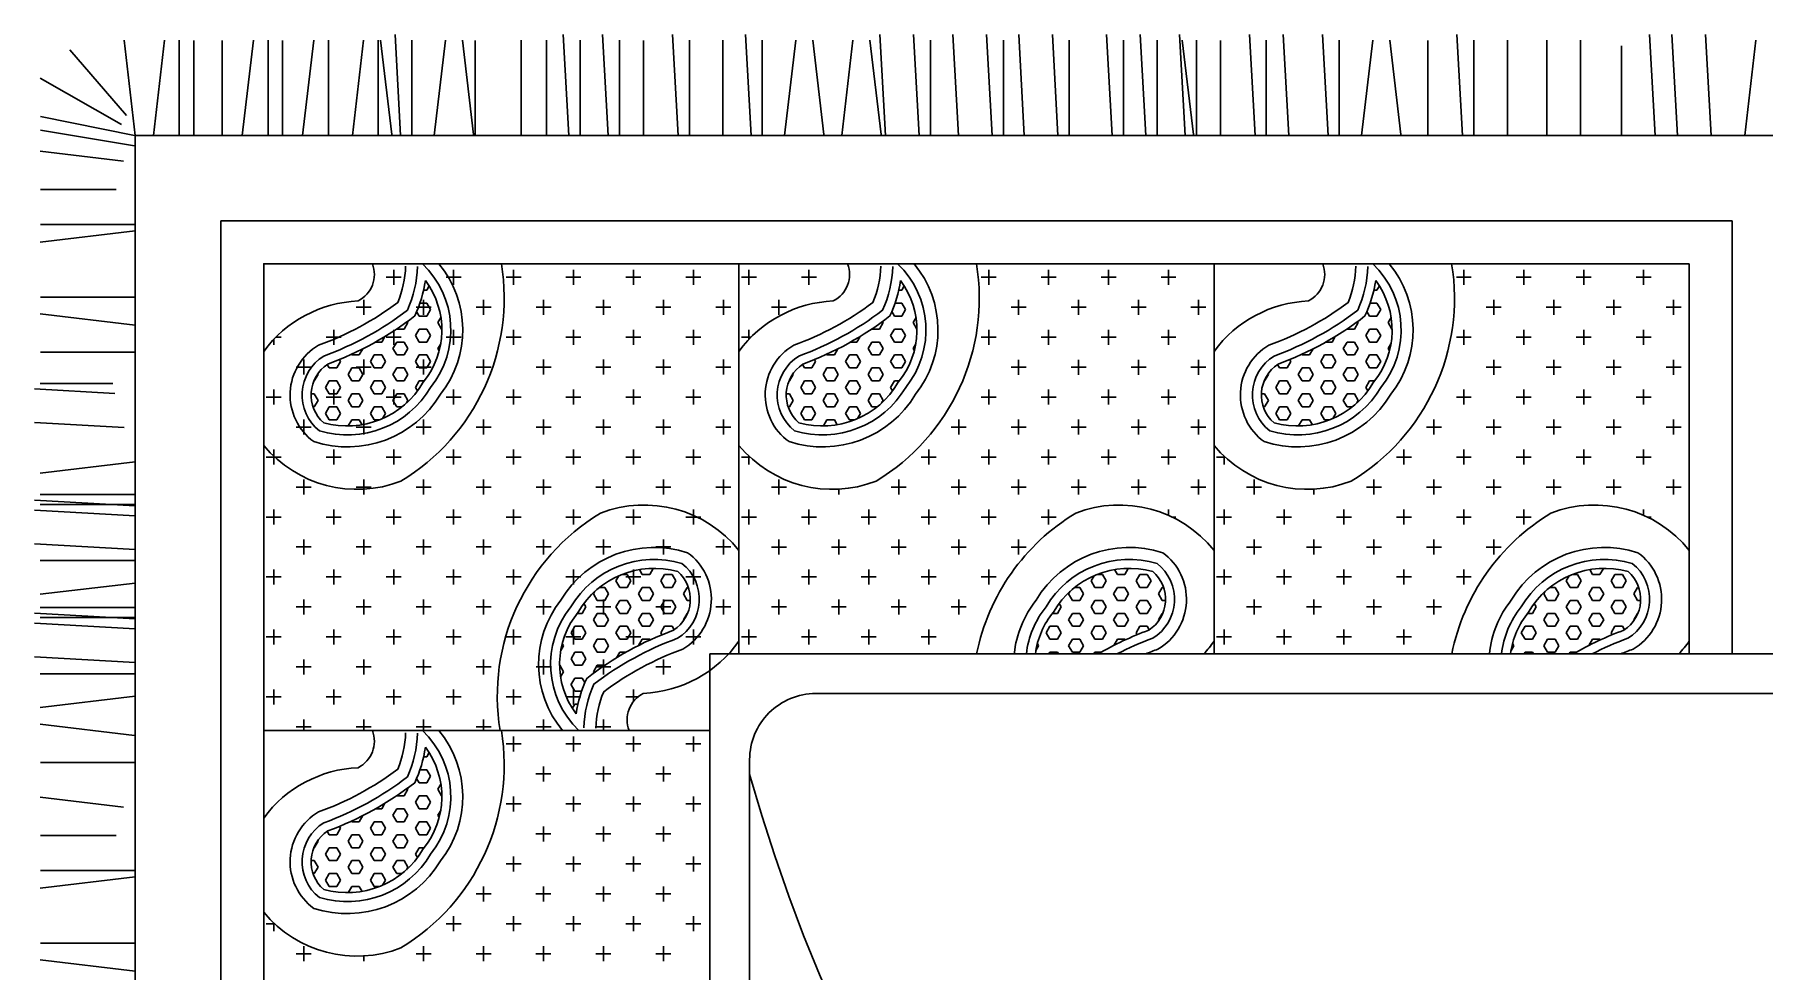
# Model space of a CAD drawing. Header units: millimetres. Extents: x -20622 to 21990, y -10877 to 8500.
# Drawn here: x -20294 to -18985, y 6710 to 7419 of the extents above; entities that cross this region are included whole.
import ezdxf

# ---------------------------------------------------------------- set-up
doc = ezdxf.new("R2010")
doc.units = ezdxf.units.MM
doc.layers.add('FURNITURE', color=80, linetype='Continuous', lineweight=30)
pattern_1 = [(179.999999927751, (34415.67874541149, -2063.678360298571), (-22.68000002859908, -22.67999997140093), [11.34, -34.02]), (269.999999927751, (34410.00874543454, -2058.008360292428), (22.67999997140092, -22.68000002859908), [11.34, -34.02])]

msp = doc.modelspace()

# ---------------------------------------------------------------- hatches: boundary and pattern name
at = {"layer": 'FURNITURE'}
h = msp.add_hatch(dxfattribs=at)
h.set_pattern_fill('CROSS', color=256, scale=90.72000000000001, angle=179.999999927751, style=0)
h.set_pattern_definition(pattern_1)
h.paths.add_polyline_path([(-19865.42357886696, 7056.628081068047, -0.3271189914956976), (-19760.69426759463, 7028.429757389077), (-19760.69426732115, 7245.311299783015), (-19940.48487625527, 7245.311300009727, -0.3064658726302401), (-20016.52020059754, 7080.834394242806, -0.3224756214508783), (-20120.27548547917, 7107.837762984156), (-20120.27548575115, 6892.151175527542), (-19941.45890320923, 6892.151175302058, -0.3064658726302392)])
h = msp.add_hatch(dxfattribs=at)
h.set_pattern_fill('CROSS', color=256, scale=90.72000000000001, angle=179.999999927751, style=0)
h.set_pattern_definition(pattern_1)
h.paths.add_polyline_path([(-20048.85017756635, 7217.200702179204, 0.3840246390260669), (-20038.07351852278, 7245.311300132785), (-20120.27548530581, 7245.311300236441), (-20120.27548538934, 7179.073667526885, -0.2274321363381987)])
h.paths.add_polyline_path([(-19833.09360189816, 6920.26177313165, 0.2321176850507516), (-19760.69426768125, 6959.740786776715), (-19760.69426732115, 7245.311299783015), (-20120.27548530581, 7245.311300236441), (-20120.27548575115, 6892.151175527542), (-19843.87026094172, 6892.151175179, -0.3840246390260164)])
h = msp.add_hatch(dxfattribs=at)
h.set_pattern_fill('HEX', color=256, scale=45.36000000000001, angle=179.999999927751, style=0)
h.set_pattern_definition([(179.999999927751, (-6354.980289295921, 4780.042319556605), (-1.238376239774047e-08, -9.820728081360002), [5.670000000000001, -11.34]), (299.999999927751, (-6354.980289295921, 4780.042319556605), (8.505000008308851, 4.910364029955345), [5.669999999999962, -11.33999999999992]), (239.999999927751, (-6360.650289280014, 4780.042319563756), (8.50499999592509, -4.910364051404654), [5.67, -11.34])])
edge = h.paths.add_edge_path()
edge.add_arc((-20091.51151556982, 7246.210009979562), 94.50566844134384, 334.70594955991453, 351.753495508739, ccw=False)
edge.add_arc((-20157.90661629348, 7402.016678758769), 248.0810699347601, 290.2997190456656, 307.7385221473893, ccw=False)
edge.add_arc((-20056.74116915121, 7146.049593817342), 27.75933668254035, 122.9498137854427, 229.0990008393237)
edge.add_arc((-20057.0532322976, 7188.934985735886), 66.3182161224362, 254.3738144479008, 329.9117372344887)
edge.add_arc((-20047.92578406334, 7195.248010725919), 62.39832556436289, 320.6541088638628, 396.8329981427409)
h = msp.add_hatch(dxfattribs=at)
h.set_pattern_fill('HEX', color=256, scale=45.36000000000001, angle=179.999999927751, style=0)
h.set_pattern_definition([(179.999999927751, (-5995.399071311253, 4780.04231910318), (-1.238376239774047e-08, -9.820728081360002), [5.670000000000001, -11.34]), (299.999999927751, (-5995.399071311253, 4780.04231910318), (8.505000008308851, 4.910364029955345), [5.669999999999962, -11.33999999999992]), (239.999999927751, (-6001.069071411761, 4780.042319110331), (8.50499999592509, -4.910364051404654), [5.67, -11.34])])
edge = h.paths.add_edge_path()
edge.add_arc((-19731.93029764336, 7246.21000991451), 94.5056685546576, 334.7059493319526, 351.7534952807771, ccw=False)
edge.add_arc((-19798.32539842523, 7402.016678305343), 248.0810699347601, 290.2997190456656, 307.7385221473893, ccw=False)
edge.add_arc((-19697.15995128296, 7146.049593363917), 27.75933668253909, 122.9498137854422, 229.0990008393252)
edge.add_arc((-19697.47201442935, 7188.934985282461), 66.31821612243644, 254.3738144479, 329.9117372344876)
edge.add_arc((-19688.34456613688, 7195.248010346757), 62.39832556643304, 320.654108777243, 396.8329980561208)
h = msp.add_hatch(dxfattribs=at)
h.set_pattern_fill('HEX', color=256, scale=45.36000000000001, angle=179.999999927751, style=0)
h.set_pattern_definition([(179.999999927751, (-5635.817853442999, 4780.042318649756), (-1.238376239774047e-08, -9.820728081360002), [5.670000000000001, -11.34]), (299.999999927751, (-5635.817853442999, 4780.042318649756), (8.505000008308851, 4.910364029955345), [5.669999999999962, -11.33999999999992]), (239.999999927751, (-5641.487853427092, 4780.042318656904), (8.50499999592509, -4.910364051404654), [5.67, -11.34])])
edge = h.paths.add_edge_path()
edge.add_arc((-19372.3490797169, 7246.210009072711), 94.50566844134384, 334.70594955991453, 351.753495508739, ccw=False)
edge.add_arc((-19438.74418049877, 7402.016678231447), 248.0810702705231, 290.299719002647, 307.73852210437076, ccw=False)
edge.add_arc((-19337.57873335649, 7146.049592954235), 27.75933667749211, 122.9498139353675, 229.0990009892485)
edge.add_arc((-19337.89079650288, 7188.934984753912), 66.31821603441063, 254.3738144788485, 329.9117372654349)
edge.add_arc((-19328.76334826863, 7195.248009893331), 62.39832556643176, 320.6541087772431, 396.8329980561213)
h = msp.add_hatch(dxfattribs=at)
h.set_pattern_fill('HEX', color=256, scale=45.36000000000001, angle=179.999999927751, style=0)
h.set_pattern_definition([(359.999999927751, (-33526.963490285, 9357.420155740278), (1.238376239774047e-08, 9.820728081360002), [5.670000000000001, -11.34]), (119.999999927751, (-33526.963490285, 9357.420155740278), (-8.505000008308851, -4.910364029955345), [5.670000000000002, -11.34]), (59.99999992775103, (-33521.29349018449, 9357.420155733129), (-8.50499999592509, 4.910364051404654), [5.670000000000001, -11.34])])
edge = h.paths.add_edge_path()
edge.add_arc((-19790.432263956, 6891.252464943386), 94.50566855164672, 154.7059493314041, 171.7534952802284, ccw=False)
edge.add_arc((-19724.03716316798, 6735.445796552548), 248.0810699362522, 110.2997190462855, 127.7385221480092, ccw=False)
edge.add_arc((-19825.20261031295, 6991.412881493978), 27.75933668195963, 302.9498137853606, 409.0990008392407)
edge.add_arc((-19824.89054716691, 6948.527489574967), 66.31821612243682, 74.37381444790176, 149.911737234488)
edge.add_arc((-19834.01799545997, 6942.214464511138), 62.39832556567654, 140.6541087772275, 216.8329980561065)
h = msp.add_hatch(dxfattribs=at)
h.set_pattern_fill('HEX', color=256, scale=45.36000000000001, angle=179.999999927751, style=0)
h.set_pattern_definition([(359.999999927751, (-33167.38227230033, 9357.420155286853), (1.238376239774047e-08, 9.820728081360002), [5.670000000000001, -11.34]), (119.999999927751, (-33167.38227230033, 9357.420155286853), (-8.505000008308851, -4.910364029955345), [5.670000000000002, -11.34]), (59.99999992775103, (-33161.71227231624, 9357.420155279702), (-8.50499999592509, 4.910364051404654), [5.670000000000001, -11.34])])
edge = h.paths.add_edge_path()
edge.add_arc((-19364.45594533004, 6735.445796019651), 248.0810700002739, 110.29971903335311, 120.08235245037119, ccw=False)
edge.add_arc((-19465.62139244469, 6991.412881040552), 27.75933668195838, 302.94981378536, 409.0990008392421)
edge.add_arc((-19465.30932929865, 6948.527489121542), 66.3182161224362, 74.3738144479008, 149.9117372344876)
edge.add_arc((-19474.43677758502, 6942.214464037993), 62.39832558335331, 140.65410876712, 172.7289613859724)
h = msp.add_hatch(dxfattribs=at)
h.set_pattern_fill('HEX', color=256, scale=45.36000000000001, angle=179.999999927751, style=0)
h.set_pattern_definition([(359.999999927751, (-32807.80105443208, 9357.420154833428), (1.238376239774047e-08, 9.820728081360002), [5.670000000000001, -11.34]), (119.999999927751, (-32807.80105443208, 9357.420154833428), (-8.505000008308851, -4.910364029955345), [5.670000000000002, -11.34]), (59.99999992775103, (-32802.13105444799, 9357.420154826277), (-8.50499999592509, 4.910364051404654), [5.670000000000001, -11.34])])
edge = h.paths.add_edge_path()
edge.add_arc((-19004.87472746179, 6735.445795566226), 248.0810700002711, 110.299719033352, 120.08235245037011, ccw=False)
edge.add_arc((-19106.04017457644, 6991.412880587127), 27.75933668195963, 302.9498137853606, 409.0990008392407)
edge.add_arc((-19105.7281114304, 6948.527488668117), 66.31821612243596, 74.37381444790155, 149.9117372344887)
edge.add_arc((-19114.85555965855, 6942.214463787058), 62.39832549999496, 140.6541089447988, 172.7289615636462)
h = msp.add_hatch(dxfattribs=at)
h.set_pattern_fill('HEX', color=256, scale=45.36000000000001, angle=179.999999927751, style=0)
h.set_pattern_definition([(179.999999927751, (-6354.98028974125, 4426.882194847707), (-1.238376239774047e-08, -9.820728081360002), [5.670000000000001, -11.34]), (299.999999927751, (-6354.98028974125, 4426.882194847707), (8.505000008308851, 4.910364029955345), [5.669999999999962, -11.33999999999992]), (239.999999927751, (-6360.650289725343, 4426.882194854858), (8.50499999592509, -4.910364051404654), [5.67, -11.34])])
edge = h.paths.add_edge_path()
edge.add_arc((-20091.51151601515, 6893.049885256693), 94.50566844134384, 334.70594955991453, 351.753495508739, ccw=False)
edge.add_arc((-20157.90661669327, 7048.856554042885), 248.0810699124084, 290.29971903635993, 307.7385221380837, ccw=False)
edge.add_arc((-20056.74116959129, 6792.889469101458), 27.75933669125651, 122.9498137866921, 229.099000840575)
edge.add_arc((-20057.05323275194, 6835.774861020002), 66.3182161267347, 254.3738144570269, 329.9117372436148)
edge.add_arc((-20047.92578449976, 6842.087886010036), 62.39832555304309, 320.654108863635, 396.8329981425127)

# ---------------------------------------------------------------- linework, layer by layer
for p, q in [((-20217.47548514339, 7342.511300362919), (-20225.96413862954, 7414.504437427769)), ((-20203.80676918956, 7342.511300345684), (-20195.31811540543, 7414.504437389125)), ((-20184.28690973031, 7342.511300321069), (-20184.28690963953, 7414.504437375214)), ((-20173.27249268289, 7343.100037909526), (-20173.272492593, 7414.380037913512)), ((-20151.76598224076, 7343.100037882406), (-20151.76598215088, 7414.380037886393)), ((-20136.58373858142, 7342.511300260916), (-20128.09508479729, 7414.504437304357)), ((-20117.06387912216, 7342.511300236302), (-20117.06387903138, 7414.504437290448)), ((-20106.04946207474, 7343.100037824759), (-20106.04946198485, 7414.380037828745)), ((-20090.86721841539, 7342.511300203269), (-20082.37856474768, 7414.50443724671)), ((-20071.34735895614, 7342.511300178654), (-20071.34735886536, 7414.504437232799)), ((-20053.17394222892, 7342.511300155738), (-20044.68528844479, 7414.504437199179)), ((-20033.65408265325, 7342.511300131124), (-20033.65408256247, 7414.504437185269)), ((-20023.46913804519, 7343.100037720626), (-20031.95230802118, 7414.504437183124)), ((-20016.68774263761, 7342.51130010973), (-20020.93206938816, 7418.738897133785)), ((-20008.19908906067, 7342.511300099026), (-20008.19908896989, 7414.504437153171)), ((-19991.2272653013, 7342.511300077625), (-19982.73861151716, 7414.504437121066)), ((-19961.52246123398, 7343.100037642513), (-19970.00563109356, 7414.50443710501)), ((-19960.23653805475, 7343.100037640891), (-19960.23653796486, 7414.380037644877)), ((-19925.52880253004, 7342.51129999478), (-19925.52880243926, 7414.504437048925)), ((-19906.34621246079, 7342.511299970591), (-19906.34621237001, 7414.504437024736)), ((-19889.37438870142, 7342.511299949189), (-19893.61871545197, 7418.738896973246)), ((-19880.88573512448, 7342.511299938486), (-19880.8857350337, 7414.504436992631)), ((-19859.66958463485, 7342.511299911733), (-19863.91391126899, 7418.738896935788)), ((-19851.1809309415, 7342.511299901029), (-19851.18093085072, 7414.504436955174)), ((-19832.92866774588, 7343.100037480358), (-19832.92866765599, 7414.380037484344)), ((-19806.70958591452, 7342.511299844951), (-19810.95391254866, 7418.738896869007)), ((-19798.22093222117, 7342.511299834247), (-19798.22093213039, 7414.504436888392)), ((-19772.76045488486, 7342.511299802141), (-19772.76045479408, 7414.504436856287)), ((-19751.54430439523, 7342.511299775389), (-19755.78863114578, 7418.738896799444)), ((-19743.05565070188, 7342.511299764685), (-19743.0556506111, 7414.50443681883)), ((-19726.08382705892, 7342.511299743283), (-19717.59517327479, 7414.504436786725)), ((-19696.37902287519, 7343.100037308172), (-19704.86219285118, 7414.504436770669)), ((-19682.87071221801, 7342.511299688792), (-19674.38205843388, 7414.504436732233)), ((-19653.16590803428, 7343.100037253681), (-19661.64907789386, 7414.504436716177)), ((-19649.69142779535, 7342.511299646953), (-19653.93575454591, 7418.73889667101)), ((-19624.23095045904, 7342.511299614848), (-19628.4752772096, 7418.738896638904)), ((-19615.74229676569, 7342.511299604144), (-19615.74229667491, 7414.50443665829)), ((-19594.52614627606, 7342.511299577392), (-19598.77047302661, 7418.738896601447)), ((-19569.06566893975, 7342.511299545286), (-19573.3099956903, 7418.738896569342)), ((-19560.5770152464, 7342.511299534583), (-19560.57701515562, 7414.504436588728)), ((-19544.70783061641, 7342.511299514571), (-19548.95215736696, 7418.738896538627)), ((-19519.2473532801, 7342.511299482466), (-19523.49167991424, 7418.738896506522)), ((-19510.75869958675, 7342.511299471762), (-19510.75869949597, 7414.504436525907)), ((-19478.19190609096, 7342.511299430696), (-19482.43623284152, 7418.738896454752)), ((-19469.70325251403, 7342.511299419992), (-19469.70325242325, 7414.504436474137)), ((-19452.73142875465, 7342.51129939859), (-19456.97575550521, 7418.738896422647)), ((-19444.2427750613, 7342.511299387887), (-19444.24277497052, 7414.504436442032)), ((-19423.02662468808, 7342.511299361134), (-19427.27095132222, 7418.738896385189)), ((-19416.7542210476, 7343.10003695557), (-19425.23739090717, 7414.504436418067)), ((-19414.53797099473, 7342.51129935043), (-19414.53797090395, 7414.504436404575)), ((-19396.28570779911, 7343.100036929759), (-19396.28570770923, 7414.380036933745)), ((-19370.06662596776, 7342.511299294352), (-19374.3109526019, 7418.738896318408)), ((-19361.57797227441, 7342.511299283648), (-19361.57797218363, 7414.504436337793)), ((-19344.60614863145, 7342.511299262247), (-19348.850475382, 7418.738896286302)), ((-19314.90134444846, 7342.51129922479), (-19319.14567119902, 7418.738896248846)), ((-19306.41269075511, 7342.511299214086), (-19306.41269066433, 7414.504436268231)), ((-19289.44086711215, 7342.511299192684), (-19280.95221332802, 7414.504436236126)), ((-19259.73606292843, 7343.100036757573), (-19268.21923290442, 7414.50443622007)), ((-19239.26754979635, 7343.100036731762), (-19239.26754970647, 7414.380036735748)), ((-19213.04846784858, 7342.511299096355), (-19217.29279459914, 7418.738896120411)), ((-19204.55981415524, 7342.511299085651), (-19204.55981406445, 7414.504436139796)), ((-19179.09933681893, 7342.511299053545), (-19179.09933672814, 7414.504436107691)), ((-19149.39453275236, 7342.511299016089), (-19149.39453266158, 7414.504436070234)), ((-19123.93405529963, 7342.511298983984), (-19123.93405520885, 7414.504436038129)), ((-19092.86133581134, 7342.511298944801), (-19092.8613357259, 7410.269976035319)), ((-19067.40085859145, 7342.511298912696), (-19071.64518522559, 7418.738895936752)), ((-19050.42355120475, 7342.511298891288), (-19054.6678779553, 7418.738895915343)), ((-19024.96307386844, 7342.511298859183), (-19029.20740061899, 7418.738895883238)), ((-18999.50259653213, 7342.511298827078), (-18991.01394286441, 7414.504435870519)), ((-20224.15775102367, 7357.466292431895), (-20266.93586039401, 7407.261733523813)), ((-20227.87759903069, 7350.77737845143), (-20289.46862210018, 7385.740554867098)), ((-20218.06422268799, 7342.511300363662), (-20289.34422270284, 7356.788871639968)), ((-20218.06422269814, 7334.464295099573), (-20289.34422271576, 7346.54524608478)), ((-20226.36787080622, 7323.073131102447), (-20289.46862216975, 7330.569789749356)), ((-20232.00923043631, 7301.618106449927), (-20289.34422277242, 7301.618106522225)), ((-20217.47548523465, 7270.139034737174), (-20289.46862225666, 7261.650381177449)), ((-20217.47548522834, 7275.136482495156), (-20289.3442228058, 7275.136482585781)), ((-19753.1300249797, 7240.791708010792), (-19753.130024994, 7229.451707998834)), ((-19707.77002499054, 7240.791707953594), (-19707.77002500484, 7229.451707941636)), ((-19571.69002502306, 7240.791707781999), (-19571.69002503737, 7229.451707770041)), ((-19526.33002503391, 7240.791707724801), (-19526.33002504821, 7229.451707712843)), ((-19480.97002504475, 7240.791707667603), (-19480.97002505905, 7229.451707655645)), ((-19435.61002493917, 7240.791707610405), (-19435.61002495347, 7229.451707598447)), ((-19212.10880715481, 7240.791707328574), (-19212.10880716911, 7229.451707316616)), ((-19166.74880704924, 7240.791707271376), (-19166.74880706354, 7229.451707259418)), ((-19121.38880706008, 7240.791707214178), (-19121.38880707438, 7229.45170720222)), ((-19076.02880707092, 7240.79170715698), (-19076.02880708522, 7229.451707145022)), ((-19747.46002500276, 7235.121707989747), (-19758.80002497094, 7235.121708004047)), ((-19702.1000250136, 7235.121707932549), (-19713.44002498178, 7235.121707946849)), ((-19566.02002504612, 7235.121707760954), (-19577.36002501431, 7235.121707775254)), ((-19520.66002505696, 7235.121707703756), (-19532.00002502515, 7235.121707718056)), ((-19475.30002495139, 7235.121707646558), (-19486.64002503599, 7235.121707660858)), ((-19429.94002496223, 7235.12170758936), (-19441.28002504683, 7235.121707603659)), ((-19206.43880706145, 7235.121707307529), (-19217.77880714605, 7235.121707321829)), ((-19161.07880707229, 7235.12170725033), (-19172.41880715689, 7235.12170726463)), ((-19115.71880708313, 7235.121707193132), (-19127.05880716773, 7235.121707207432)), ((-19070.35880709397, 7235.121707135934), (-19081.69880706216, 7235.121707150234)), ((-20217.47548529792, 7219.965717363444), (-20289.34422287538, 7219.965717454069)), ((-19730.45002507193, 7218.111707972246), (-19730.45002508623, 7206.771707975189)), ((-19549.01002499888, 7218.111707743454), (-19549.01002501318, 7206.771707746397)), ((-19503.65002500972, 7218.111707686256), (-19503.65002502402, 7206.771707689199)), ((-19458.29002502056, 7218.111707629057), (-19458.29002503486, 7206.771707632)), ((-19412.9300250314, 7218.111707571859), (-19412.9300250457, 7206.771707574802)), ((-19189.42880713062, 7218.111707290029), (-19189.42880714492, 7206.771707292972)), ((-19144.06880714146, 7218.111707232831), (-19144.06880715576, 7206.771707235774)), ((-19098.7088071523, 7218.111707175633), (-19098.7088071666, 7206.771707178576)), ((-19053.34880716314, 7218.111707118434), (-19053.34880717744, 7206.771707121377)), ((-20217.47548532447, 7198.910833381389), (-20289.46862232498, 7207.463948220731)), ((-19724.78002497857, 7212.441707967034), (-19736.12002506317, 7212.441707981334)), ((-19543.34002502193, 7212.441707738241), (-19554.68002499012, 7212.441707752541)), ((-19497.98002503278, 7212.441707681043), (-19509.32002500096, 7212.441707695343)), ((-19452.62002504362, 7212.441707623845), (-19463.9600250118, 7212.441707638144)), ((-19407.26002505446, 7212.441707566647), (-19418.60002502264, 7212.441707580946)), ((-19183.75880715368, 7212.441707284815), (-19195.09880712187, 7212.441707299115)), ((-19138.39880716452, 7212.441707227617), (-19149.73880713271, 7212.441707241917)), ((-19093.03880717536, 7212.441707170419), (-19104.37880714355, 7212.441707184719)), ((-19047.6788071862, 7212.441707113221), (-19059.01880715439, 7212.441707127521)), ((-19751.53590580445, 7189.761708005727), (-19758.80002502814, 7189.761708014888)), ((-19753.1300250369, 7195.431708006731), (-19753.13002504612, 7188.122709424778)), ((-19566.02002510332, 7189.761707771795), (-19577.36002507151, 7189.761707786095)), ((-19571.69002508026, 7195.431707777939), (-19571.69002509456, 7184.091707780882)), ((-19520.66002511416, 7189.761707714597), (-19532.00002508235, 7189.761707728897)), ((-19526.33002509111, 7195.431707720741), (-19526.3300251054, 7184.091707723684)), ((-19475.30002500859, 7189.761707657399), (-19486.64002509319, 7189.761707671699)), ((-19480.97002510195, 7195.431707663543), (-19480.97002511624, 7184.091707666485)), ((-19429.94002501943, 7189.761707600201), (-19441.28002510403, 7189.7617076145)), ((-19435.61002499637, 7195.431707606344), (-19435.61002501067, 7184.091707609287)), ((-19206.43880711865, 7189.761707318369), (-19217.77880720325, 7189.761707332669)), ((-19212.10880721201, 7195.431707324514), (-19212.10880722631, 7184.091707327457)), ((-19161.07880712949, 7189.761707261171), (-19172.41880721409, 7189.761707275471)), ((-19166.74880710644, 7195.431707267316), (-19166.74880712073, 7184.091707270259)), ((-19115.71880714033, 7189.761707203973), (-19127.05880722493, 7189.761707218273)), ((-19121.38880711728, 7195.431707210118), (-19121.38880713157, 7184.091707213061)), ((-19070.35880715117, 7189.761707146775), (-19081.69880711936, 7189.761707161075)), ((-19076.02880712812, 7195.431707152919), (-19076.02880714241, 7184.091707155862)), ((-20217.47548535019, 7178.512264902976), (-20289.34422292765, 7178.512264993601)), ((-19543.34002507913, 7167.081707734181), (-19554.68002504732, 7167.081707748481)), ((-19549.01002505608, 7172.751707740324), (-19549.01002507038, 7161.411707743267)), ((-19497.98002508997, 7167.081707676983), (-19509.32002505816, 7167.081707691283)), ((-19503.65002506692, 7172.751707683126), (-19503.65002508122, 7161.411707686069)), ((-19452.62002510081, 7167.081707619785), (-19463.960025069, 7167.081707634084)), ((-19458.29002507776, 7172.751707625928), (-19458.29002509206, 7161.411707628871)), ((-19407.26002511165, 7167.081707562586), (-19418.60002507984, 7167.081707576885)), ((-19412.9300250886, 7172.75170756873), (-19412.9300251029, 7161.411707571673)), ((-19183.75880721088, 7167.081707280755), (-19195.09880717906, 7167.081707295055)), ((-19189.42880718782, 7172.7517072869), (-19189.42880720212, 7161.411707289843)), ((-19138.39880722172, 7167.081707223557), (-19149.7388071899, 7167.081707237857)), ((-19144.06880719866, 7172.751707229701), (-19144.06880721296, 7161.411707232644)), ((-19093.03880723256, 7167.081707166359), (-19104.37880720074, 7167.081707180659)), ((-19098.7088072095, 7172.751707172503), (-19098.7088072238, 7161.411707175446)), ((-19047.6788072434, 7167.081707109161), (-19059.01880721159, 7167.081707123461)), ((-19053.34880722034, 7172.751707115305), (-19053.34880723464, 7161.411707118248)), ((-20233.09654775778, 7147.231359608884), (-20293.70308234634, 7150.605911035559)), ((-20234.61476932022, 7154.850237792823), (-20289.46862239133, 7154.850237861992)), ((-19571.69002513746, 7150.071707773878), (-19571.69002515176, 7138.731707776821)), ((-19526.3300251483, 7150.07170771668), (-19526.3300251626, 7138.731707719623)), ((-19480.97002515914, 7150.071707659482), (-19480.97002517344, 7138.731707662425)), ((-19435.61002505357, 7150.071707602284), (-19435.61002506787, 7138.731707605227)), ((-19212.10880726921, 7150.071707320453), (-19212.10880728351, 7138.731707323396)), ((-19166.74880716363, 7150.071707263255), (-19166.74880717793, 7138.731707266198)), ((-19121.38880717447, 7150.071707206057), (-19121.38880718877, 7138.731707209)), ((-19076.02880718531, 7150.071707148859), (-19076.02880719961, 7138.731707151802)), ((-19566.02002516052, 7144.401707768666), (-19577.3600251287, 7144.401707782966)), ((-19520.66002517136, 7144.401707711468), (-19532.00002513954, 7144.401707725768)), ((-19475.30002506578, 7144.40170765427), (-19486.64002515038, 7144.40170766857)), ((-19429.94002507662, 7144.401707597071), (-19441.28002516122, 7144.401707611371)), ((-19206.43880717585, 7144.40170731524), (-19217.77880726045, 7144.40170732954)), ((-19161.07880718669, 7144.401707258042), (-19172.41880727129, 7144.401707272342)), ((-19115.71880719753, 7144.401707200844), (-19127.05880728213, 7144.401707215144)), ((-19070.35880720837, 7144.401707143646), (-19081.69880717656, 7144.401707157946)), ((-20225.88687950518, 7121.369450379798), (-20293.70308237844, 7125.145433699249)), ((-19588.70002512549, 7121.721707802219), (-19600.04002509367, 7121.721707816519)), ((-19594.37002510243, 7127.391707808363), (-19594.37002511673, 7116.051707811306)), ((-19543.34002513633, 7121.721707745021), (-19554.68002510451, 7121.721707759321)), ((-19549.01002511327, 7127.391707751165), (-19549.01002512757, 7116.051707754108)), ((-19497.98002514717, 7121.721707687823), (-19509.32002511535, 7121.721707702123)), ((-19503.65002512411, 7127.391707693967), (-19503.65002513841, 7116.05170769691)), ((-19452.62002515801, 7121.721707630625), (-19463.96002512619, 7121.721707644924)), ((-19458.29002513495, 7127.391707636769), (-19458.29002514925, 7116.051707639712)), ((-19407.26002516885, 7121.721707573427), (-19418.60002513704, 7121.721707587726)), ((-19412.93002514579, 7127.391707579571), (-19412.93002516009, 7116.051707582514)), ((-19229.11880725723, 7121.721707348794), (-19240.45880722542, 7121.721707363094)), ((-19234.78880723418, 7127.391707354938), (-19234.78880724848, 7116.051707357881)), ((-19183.75880726807, 7121.721707291596), (-19195.09880723626, 7121.721707305896)), ((-19189.42880724502, 7127.39170729774), (-19189.42880725932, 7116.051707300683)), ((-19138.39880727891, 7121.721707234397), (-19149.7388072471, 7121.721707248697)), ((-19144.06880725586, 7127.391707240542), (-19144.06880727016, 7116.051707243485)), ((-19093.03880728975, 7121.721707177199), (-19104.37880725794, 7121.721707191499)), ((-19098.7088072667, 7127.391707183344), (-19098.708807281, 7116.051707186287)), ((-19047.6788073006, 7121.721707120001), (-19059.01880726878, 7121.721707134301)), ((-19053.34880727754, 7127.391707126146), (-19053.34880729184, 7116.051707129089)), ((-20217.47548545494, 7095.440629449015), (-20289.46862247695, 7086.951975875319)), ((-19752.36143874731, 7099.041707999579), (-19758.80002514254, 7099.041708007698)), ((-19753.13002515754, 7099.760740483723), (-19753.1300251656, 7093.371708001553)), ((-19611.38002520688, 7099.041707821803), (-19622.72002517506, 7099.041707836103)), ((-19617.05002518382, 7104.711707827947), (-19617.05002519812, 7093.371707829959)), ((-19566.02002521772, 7099.041707764605), (-19577.3600251859, 7099.041707778905)), ((-19571.69002519466, 7104.711707770749), (-19571.69002520896, 7093.371707772761)), ((-19520.66002522856, 7099.041707707407), (-19532.00002519674, 7099.041707721707)), ((-19526.3300252055, 7104.711707713551), (-19526.3300252198, 7093.371707715562)), ((-19475.30002512298, 7099.041707650209), (-19486.64002520758, 7099.041707664509)), ((-19480.97002521634, 7104.711707656353), (-19480.97002523064, 7093.371707658364)), ((-19429.94002513382, 7099.041707593011), (-19441.28002521842, 7099.04170760731)), ((-19435.61002511076, 7104.711707599155), (-19435.61002512506, 7093.371707601166)), ((-19392.78022087905, 7099.041707546153), (-19399.21880727429, 7099.041707554272)), ((-19393.54880728928, 7099.760740030298), (-19393.54880729734, 7093.371707548128)), ((-19251.79880733862, 7099.041707368378), (-19263.13880730681, 7099.041707382677)), ((-19257.46880731556, 7104.711707374522), (-19257.46880732986, 7093.371707376534)), ((-19206.43880723305, 7099.041707311179), (-19217.77880731765, 7099.041707325479)), ((-19212.1088073264, 7104.711707317324), (-19212.1088073407, 7093.371707319336)), ((-19161.07880724389, 7099.041707253981), (-19172.41880732849, 7099.041707268281)), ((-19166.74880722083, 7104.711707260126), (-19166.74880723513, 7093.371707262138)), ((-19115.71880725473, 7099.041707196783), (-19127.05880733933, 7099.041707211083)), ((-19121.38880723167, 7104.711707202928), (-19121.38880724597, 7093.371707204939)), ((-19070.35880726557, 7099.041707139585), (-19081.69880723376, 7099.041707153885)), ((-19076.02880724251, 7104.71170714573), (-19076.02880725681, 7093.371707147741)), ((-19730.45002524352, 7082.031707975897), (-19730.45002525782, 7070.69170797884)), ((-19639.73002514879, 7082.031707861501), (-19639.73002516309, 7070.691707864444)), ((-19594.37002515963, 7082.031707804303), (-19594.37002517393, 7070.691707807246)), ((-19549.01002517047, 7082.031707747105), (-19549.01002518477, 7070.691707750047)), ((-19503.65002518131, 7082.031707689906), (-19503.65002519561, 7070.691707692849)), ((-19458.29002519215, 7082.031707632708), (-19458.29002520645, 7070.691707635651)), ((-19412.93002520299, 7082.03170757551), (-19412.93002521729, 7070.691707578453)), ((-19370.86880725886, 7082.031707522472), (-19370.86880727315, 7070.691707525415)), ((-19280.14880728054, 7082.031707408076), (-19280.14880729483, 7070.691707411019)), ((-19234.78880729138, 7082.031707350878), (-19234.78880730567, 7070.691707353821)), ((-19189.42880730222, 7082.03170729368), (-19189.42880731652, 7070.691707296623)), ((-19144.06880731306, 7082.031707236481), (-19144.06880732736, 7070.691707239424)), ((-19098.7088073239, 7082.031707179283), (-19098.7088073382, 7070.691707182226)), ((-19053.34880733474, 7082.031707122085), (-19053.34880734904, 7070.691707125028)), ((-20217.47548548605, 7070.765734782715), (-20289.46862249736, 7070.765734873497)), ((-19724.78002515016, 7076.361707970685), (-19736.12002523477, 7076.361707984985)), ((-19685.09002514709, 7074.783235904257), (-19685.09002515225, 7070.691707921642)), ((-19634.06002517185, 7076.361707856288), (-19645.40002525645, 7076.361707870588)), ((-19588.70002518269, 7076.36170779909), (-19600.04002515087, 7076.36170781339)), ((-19543.34002519353, 7076.361707741892), (-19554.68002516171, 7076.361707756192)), ((-19497.98002520437, 7076.361707684694), (-19509.32002517255, 7076.361707698994)), ((-19452.62002521521, 7076.361707627496), (-19463.96002518339, 7076.361707641795)), ((-19407.26002522605, 7076.361707570298), (-19418.60002519424, 7076.361707584597)), ((-19365.19880728191, 7076.36170751726), (-19376.53880736651, 7076.361707531559)), ((-19325.50880727883, 7074.783235450832), (-19325.50880728399, 7070.691707468217)), ((-19274.47880730359, 7076.361707402863), (-19285.81880727178, 7076.361707417163)), ((-19229.11880731443, 7076.361707345664), (-19240.45880728262, 7076.361707359964)), ((-19183.75880732527, 7076.361707288466), (-19195.09880729346, 7076.361707302766)), ((-19138.39880733611, 7076.361707231268), (-19149.7388073043, 7076.361707245568)), ((-19093.03880734695, 7076.36170717407), (-19104.37880731514, 7076.36170718837)), ((-19047.6788073578, 7076.361707116872), (-19059.01880732598, 7076.361707131172)), ((-20217.47548549676, 7062.277081132208), (-20293.70308245237, 7066.521408046133)), ((-20217.47548550637, 7054.655421278712), (-20293.70308246198, 7058.899748192637)), ((-20217.47548549566, 7063.144074928288), (-20289.46862250697, 7063.14407501907)), ((-19753.13002520849, 7059.351708010382), (-19753.1300252228, 7048.011707998424)), ((-19707.77002521934, 7059.351707953184), (-19707.77002523364, 7048.011707941226)), ((-19662.41002523018, 7059.351707895986), (-19662.41002524448, 7048.011707884028)), ((-19617.05002524102, 7059.351707838788), (-19617.05002525532, 7048.011707826829)), ((-19571.69002525186, 7059.35170778159), (-19571.69002526616, 7048.011707769631)), ((-19526.3300252627, 7059.351707724391), (-19526.330025277, 7048.011707712433)), ((-19435.61002516796, 7059.351707609995), (-19435.61002517348, 7054.973952098443)), ((-19393.54880734024, 7059.351707556957), (-19393.54880735454, 7048.011707544999)), ((-19348.18880735108, 7059.351707499759), (-19348.18880736538, 7048.011707487801)), ((-19302.82880736192, 7059.351707442561), (-19302.82880737622, 7048.011707430603)), ((-19257.46880737276, 7059.351707385363), (-19257.46880738706, 7048.011707373405)), ((-19212.1088073836, 7059.351707328165), (-19212.1088073979, 7048.011707316206)), ((-19166.74880727803, 7059.351707270966), (-19166.74880729233, 7048.011707259008)), ((-19076.02880729971, 7059.35170715657), (-19076.02880730523, 7054.973951645018)), ((-19747.46002523155, 7053.681707989337), (-19758.80002519974, 7053.681708003637)), ((-19702.10002524239, 7053.681707932139), (-19713.44002521058, 7053.681707946439)), ((-19656.74002525323, 7053.681707874941), (-19668.08002522142, 7053.681707889241)), ((-19611.38002526407, 7053.681707817743), (-19622.72002523226, 7053.681707832043)), ((-19566.02002527491, 7053.681707760545), (-19577.3600252431, 7053.681707774845)), ((-19520.66002528575, 7053.681707703347), (-19532.00002525394, 7053.681707717647)), ((-19429.94002519102, 7053.68170758895), (-19432.81565011405, 7053.681707592576)), ((-19387.8788073633, 7053.681707535912), (-19399.21880733148, 7053.681707550211)), ((-19342.51880737414, 7053.681707478714), (-19353.85880734232, 7053.681707493013)), ((-19297.15880738498, 7053.681707421516), (-19308.49880735316, 7053.681707435815)), ((-19251.79880739582, 7053.681707364318), (-19263.138807364, 7053.681707378617)), ((-19206.43880729024, 7053.681707307119), (-19217.77880737485, 7053.681707321419)), ((-19161.07880730108, 7053.681707249921), (-19172.41880738569, 7053.681707264221)), ((-19070.35880732277, 7053.681707135524), (-19073.23443212939, 7053.681707139151)), ((-20217.47548553847, 7029.194943942402), (-20293.70308249408, 7033.439270871228)), ((-19724.78002520736, 7031.001707966624), (-19736.12002529197, 7031.001707980924)), ((-19730.45002530072, 7036.671707972768), (-19730.45002531502, 7025.331707974779)), ((-19679.42002521821, 7031.001707909426), (-19690.76002530281, 7031.001707923726)), ((-19685.09002519515, 7036.67170791557), (-19685.09002520945, 7025.331707917581)), ((-19634.06002522905, 7031.001707852228), (-19645.40002531365, 7031.001707866528)), ((-19639.73002520599, 7036.671707858372), (-19639.73002522029, 7025.331707860383)), ((-19588.70002523989, 7031.00170779503), (-19600.04002520807, 7031.00170780933)), ((-19594.37002521683, 7036.671707801173), (-19594.37002523113, 7025.331707803185)), ((-19543.34002525073, 7031.001707737832), (-19554.68002521891, 7031.001707752132)), ((-19549.01002522767, 7036.671707743975), (-19549.01002524197, 7025.331707745987)), ((-19365.19880733911, 7031.001707513199), (-19376.53880742371, 7031.001707527498)), ((-19370.86880731605, 7036.671707519343), (-19370.86880733035, 7025.331707521354)), ((-19319.83880734995, 7031.001707456001), (-19331.17880731814, 7031.0017074703)), ((-19325.50880732689, 7036.671707462145), (-19325.50880734119, 7025.331707464156)), ((-19274.47880736079, 7031.001707398803), (-19285.81880732898, 7031.001707413102)), ((-19280.14880733773, 7036.671707404947), (-19280.14880735203, 7025.331707406958)), ((-19229.11880737163, 7031.001707341604), (-19240.45880733982, 7031.001707355904)), ((-19234.78880734857, 7036.671707347748), (-19234.78880736287, 7025.33170734976)), ((-19183.75880738247, 7031.001707284406), (-19195.09880735066, 7031.001707298706)), ((-19189.42880735941, 7036.67170729055), (-19189.42880737372, 7025.331707292562)), ((-20217.47548554918, 7020.706290292826), (-20289.46862256048, 7020.706290383609)), ((-20217.47548557058, 7003.734466606093), (-20289.46862259259, 6995.245813047299)), ((-19747.46002528875, 7008.321708000178), (-19758.80002525694, 7008.321708014478)), ((-19753.13002526569, 7013.991708006321), (-19753.13002527999, 7002.651708009264)), ((-19702.10002529959, 7008.32170794298), (-19713.44002526778, 7008.32170795728)), ((-19707.77002527654, 7013.991707949123), (-19707.77002529083, 7002.651707952066)), ((-19656.74002531043, 7008.321707885782), (-19668.08002527862, 7008.321707900081)), ((-19662.41002528738, 7013.991707891925), (-19662.41002530167, 7002.651707894868)), ((-19611.38002532127, 7008.321707828583), (-19622.72002528946, 7008.321707842883)), ((-19617.05002529822, 7013.991707834727), (-19617.05002531251, 7002.65170783767)), ((-19566.02002533211, 7008.321707771385), (-19577.3600253003, 7008.321707785685)), ((-19571.69002530906, 7013.991707777529), (-19571.69002532335, 7002.651707780472)), ((-19387.8788074205, 7008.321707546753), (-19399.21880738868, 7008.321707561052)), ((-19393.54880739744, 7013.991707552897), (-19393.54880741174, 7002.651707555839)), ((-19342.51880743134, 7008.321707489555), (-19353.85880739952, 7008.321707503854)), ((-19348.18880740828, 7013.991707495698), (-19348.18880742258, 7002.651707498641)), ((-19297.15880744218, 7008.321707432357), (-19308.49880741036, 7008.321707446656)), ((-19302.82880741912, 7013.9917074385), (-19302.82880743342, 7002.651707441443)), ((-19251.79880745302, 7008.321707375158), (-19263.1388074212, 7008.321707389458)), ((-19257.46880742996, 7013.991707381302), (-19257.46880744426, 7002.651707384245)), ((-19206.43880734744, 7008.321707317959), (-19217.77880743205, 7008.321707332259)), ((-19212.1088074408, 7013.991707324104), (-19212.1088074551, 7002.651707327047)), ((-19730.45002535792, 6991.311707968707), (-19730.45002537222, 6979.97170797165)), ((-19685.09002525235, 6991.311707911509), (-19685.09002526665, 6979.971707914452)), ((-19639.73002526319, 6991.311707854311), (-19639.73002527749, 6979.971707857254)), ((-19594.37002527403, 6991.311707797113), (-19594.37002528833, 6979.971707800056)), ((-19370.86880737325, 6991.311707515282), (-19370.86880738755, 6979.971707518225)), ((-19325.50880738409, 6991.311707458084), (-19325.50880739839, 6979.971707461027)), ((-19280.14880739493, 6991.311707400886), (-19280.14880740923, 6979.971707403829)), ((-19234.78880740577, 6991.311707343688), (-19234.78880742007, 6979.971707346631)), ((-20217.47548560466, 6976.705729292979), (-20293.70308256027, 6980.950056221805)), ((-20217.47548559396, 6985.194382942555), (-20289.46862260526, 6985.194383033337)), ((-20217.47548560357, 6977.57272310396), (-20289.46862261487, 6977.572723194742)), ((-19724.78002526456, 6985.641707962563), (-19736.12002534916, 6985.641707976863)), ((-19679.4200252754, 6985.641707905365), (-19690.76002536, 6985.641707919665)), ((-19634.06002528624, 6985.641707848167), (-19645.40002537084, 6985.641707862467)), ((-19588.70002529708, 6985.641707790969), (-19600.04002526527, 6985.641707805269)), ((-19365.19880739631, 6985.641707509139), (-19376.53880748091, 6985.641707523438)), ((-19319.83880740715, 6985.64170745194), (-19331.17880737533, 6985.641707466239)), ((-19274.47880741799, 6985.641707394742), (-19285.81880738617, 6985.641707409041)), ((-19229.11880742883, 6985.641707337543), (-19240.45880739702, 6985.641707351843)), ((-20217.47548561427, 6969.084069439483), (-20293.70308256988, 6973.328396367378)), ((-19753.13002532289, 6968.631708002261), (-19753.13002533719, 6957.291708005204)), ((-19707.77002533373, 6968.631707945063), (-19707.77002534803, 6957.291707948006)), ((-19662.41002534457, 6968.631707887865), (-19662.41002535887, 6957.291707890808)), ((-19617.05002535541, 6968.631707830667), (-19617.05002536971, 6957.29170783361)), ((-19393.54880745464, 6968.631707548836), (-19393.54880746894, 6957.291707551779)), ((-19348.18880746548, 6968.631707491638), (-19348.18880747978, 6957.291707494581)), ((-19302.82880747632, 6968.63170743444), (-19302.82880749062, 6957.291707437383)), ((-19257.46880748716, 6968.631707377242), (-19257.46880750146, 6957.291707380185)), ((-19747.46002534595, 6962.961707997049), (-19758.80002531413, 6962.961708011348)), ((-19702.10002535679, 6962.96170793985), (-19713.44002532497, 6962.96170795415)), ((-19656.74002536763, 6962.961707882652), (-19668.08002533581, 6962.961707896952)), ((-19611.38002537847, 6962.961707825454), (-19622.72002534665, 6962.961707839754)), ((-19387.87880747769, 6962.961707543624), (-19399.21880744588, 6962.961707557923)), ((-19342.51880748853, 6962.961707486425), (-19353.85880745672, 6962.961707500725)), ((-19297.15880749937, 6962.961707429227), (-19308.49880746756, 6962.961707443526)), ((-19251.79880751021, 6962.961707372029), (-19263.1388074784, 6962.961707386328)), ((-20217.47548564638, 6943.623592103173), (-20293.70308260199, 6947.867919031068)), ((-20217.47548565708, 6935.134938453597), (-20289.46862266838, 6935.134938544379)), ((-20217.47548567848, 6918.163114766863), (-20289.46862270049, 6909.674461208069)), ((-20218.06422326055, 6888.458310613492), (-20289.46862271655, 6896.941480725789)), ((-19931.27124333665, 6887.631583511626), (-19931.27124335094, 6876.291583514569)), ((-19885.91124334749, 6887.631583454428), (-19885.91124336178, 6876.291583457371)), ((-19840.55124335833, 6887.631583397229), (-19840.55124337263, 6876.291583400172)), ((-19795.19124336917, 6887.631583340031), (-19795.19124338347, 6876.291583342974)), ((-19925.6012433597, 6881.961583506413), (-19936.94124332789, 6881.961583520712)), ((-19880.24124337054, 6881.961583449215), (-19891.58124333873, 6881.961583463514)), ((-19834.88124338138, 6881.961583392017), (-19846.22124334957, 6881.961583406316)), ((-19789.52124339222, 6881.961583334819), (-19800.86124336041, 6881.961583349118)), ((-20218.06422328635, 6867.989797408776), (-20289.34422331921, 6867.989797498659)), ((-19908.59124331246, 6864.951583488913), (-19908.59124332676, 6853.611583490924)), ((-19863.2312433233, 6864.951583431714), (-19863.2312433376, 6853.611583433726)), ((-19817.87124333414, 6864.951583374516), (-19817.87124334844, 6853.611583376528)), ((-19902.92124333551, 6859.281583482769), (-19914.26124342011, 6859.281583497068)), ((-19857.56124334635, 6859.281583425571), (-19868.90124331454, 6859.28158343987)), ((-19812.20124335719, 6859.281583368373), (-19823.54124332538, 6859.281583382672)), ((-20226.36787142258, 6834.27405696207), (-20289.46862278612, 6841.770715608978)), ((-19925.6012434169, 6836.601583502353), (-19936.94124338509, 6836.601583516652)), ((-19931.27124339384, 6842.271583522466), (-19931.27124340814, 6830.931583510508)), ((-19880.24124342774, 6836.601583445155), (-19891.58124339593, 6836.601583459454)), ((-19885.91124340468, 6842.271583465268), (-19885.91124341898, 6830.93158345331)), ((-19834.88124343858, 6836.601583387956), (-19846.22124340677, 6836.601583402256)), ((-19840.55124341552, 6842.27158340807), (-19840.55124342983, 6830.931583396112)), ((-19789.52124344942, 6836.601583330758), (-19800.86124341761, 6836.601583345057)), ((-19795.19124342636, 6842.271583350872), (-19795.19124344067, 6830.931583338914)), ((-20232.00923105267, 6812.819032308618), (-20289.34422338878, 6812.819032380917)), ((-19902.92124339271, 6813.921583478708), (-19914.26124347731, 6813.921583493007)), ((-19908.59124336966, 6819.591583484852), (-19908.59124338395, 6808.251583487795)), ((-19857.56124340355, 6813.92158342151), (-19868.90124337174, 6813.921583435809)), ((-19863.2312433805, 6819.591583427654), (-19863.2312433948, 6808.251583430597)), ((-19812.20124341439, 6813.921583364312), (-19823.54124338258, 6813.921583378611)), ((-19817.87124339134, 6819.591583370456), (-19817.87124340564, 6808.251583373399)), ((-19931.27124345104, 6796.911583519337), (-19931.27124346534, 6785.571583521349)), ((-19885.91124346188, 6796.911583462139), (-19885.91124347618, 6785.571583464151)), ((-19840.55124347272, 6796.911583404941), (-19840.55124348703, 6785.571583406952)), ((-19795.19124348356, 6796.911583347743), (-19795.19124349787, 6785.571583349754)), ((-20217.47548585101, 6781.339960595866), (-20289.46862287302, 6772.851307037072)), ((-20217.47548584471, 6786.337408354779), (-20289.34422342217, 6786.337408445404)), ((-19925.6012434741, 6791.241583513193), (-19936.94124344228, 6791.241583527492)), ((-19880.24124348494, 6791.241583455995), (-19891.58124345313, 6791.241583470294)), ((-19834.88124349578, 6791.241583398797), (-19846.22124346397, 6791.241583413096)), ((-19789.52124350662, 6791.241583341599), (-19800.86124347481, 6791.241583355898)), ((-19948.28124343907, 6768.561583532777), (-19959.62124352367, 6768.561583547076)), ((-19953.95124341601, 6774.23158353799), (-19953.95124343031, 6762.891583540933)), ((-19902.92124344991, 6768.561583475579), (-19914.26124353451, 6768.561583489878)), ((-19908.59124342685, 6774.231583480791), (-19908.59124344115, 6762.891583483734)), ((-19857.56124346075, 6768.561583418381), (-19868.90124342894, 6768.56158343268)), ((-19863.23124343769, 6774.231583423593), (-19863.231243452, 6762.891583426536)), ((-19812.20124347159, 6768.561583361183), (-19823.54124343978, 6768.561583375482)), ((-19817.87124344854, 6774.231583366395), (-19817.87124346284, 6762.891583369338)), ((-20111.94265706089, 6745.881583744105), (-20118.38124345612, 6745.881583752224)), ((-20112.71124347112, 6746.60061622825), (-20112.71124347918, 6740.211583747012)), ((-19970.96124352046, 6745.881583566331), (-19982.30124348864, 6745.88158358063)), ((-19976.6312434974, 6751.551583572475), (-19976.6312435117, 6740.211583575418)), ((-19925.6012435313, 6745.881583509133), (-19936.94124349948, 6745.881583523432)), ((-19931.27124350824, 6751.551583515276), (-19931.27124352254, 6740.211583518219)), ((-19880.24124354214, 6745.881583451935), (-19891.58124351033, 6745.881583466234)), ((-19885.91124351908, 6751.551583458078), (-19885.91124353338, 6740.211583461021)), ((-19834.88124355298, 6745.881583394736), (-19846.22124352117, 6745.881583409036)), ((-19840.55124352992, 6751.55158340088), (-19840.55124354422, 6740.211583403823)), ((-19789.52124356382, 6745.881583337538), (-19800.86124353201, 6745.881583351837)), ((-19795.19124354076, 6751.551583343682), (-19795.19124355506, 6740.211583346625)), ((-20217.47548591428, 6731.166643223067), (-20289.34422349174, 6731.166643313692)), ((-20090.03124355711, 6728.871583720424), (-20090.03124357141, 6717.531583723367)), ((-19999.31124357879, 6728.871583606028), (-19999.31124359309, 6717.531583608971)), ((-19953.95124347321, 6728.87158354883), (-19953.95124348751, 6717.531583551773)), ((-19908.59124348405, 6728.871583491632), (-19908.59124349835, 6717.531583494575)), ((-19863.23124349489, 6728.871583434434), (-19863.2312435092, 6717.531583437377)), ((-19817.87124350574, 6728.871583377236), (-19817.87124352004, 6717.531583380179)), ((-20217.47548594083, 6710.111759240081), (-20289.46862294135, 6718.664874080354)), ((-20084.36124358016, 6723.201583715212), (-20095.70124354835, 6723.201583729511)), ((-20044.67124357709, 6721.623111648784), (-20044.67124358225, 6717.531583666169)), ((-19993.64124348543, 6723.201583600816), (-20004.98124357003, 6723.201583615115)), ((-19948.28124349627, 6723.201583543618), (-19959.62124358087, 6723.201583557917)), ((-19902.92124350711, 6723.20158348642), (-19914.26124359171, 6723.201583500719)), ((-19857.56124351795, 6723.201583429222), (-19868.90124348614, 6723.201583443521)), ((-19812.20124352879, 6723.201583372023), (-19823.54124349698, 6723.201583386322))]:
    msp.add_line(p, q, dxfattribs=at)
for points in [[(-19782.59556138968, 6088.630925680956), (-20217.47548672451, 6088.630926229333), (-20217.47548514339, 7342.511300362919), (-18944.33183138552, 7342.511298757508), (-18944.33183188032, 6950.111796173728)], [(-19782.59556130797, 6153.43092567332), (-20152.67548659176, 6153.430926139984), (-20152.67548517406, 7277.711300287913), (-19009.13183151827, 7277.711298845925), (-19009.13183193136, 6950.11179625544)], [(-20120.27548652539, 6185.830926095776), (-20120.2754851894, 7245.311300236441), (-19041.53183158464, 7245.311298876164)], [(-19782.59556037646, 6892.151175101733), (-20120.27548575115, 6892.151175527542), (-20120.27548530581, 7245.311300236441), (-19760.69426732115, 7245.311299783015), (-19760.69426769339, 6950.111797203147)], [(-19760.69426769339, 6950.111797203147), (-19760.69426732115, 7245.311299783015)], [(-19401.11304982513, 6950.111796749721), (-19401.11304945289, 7245.311299329589)], [(-19041.53183158464, 7245.311298876164), (-19041.53183195688, 6950.111796296296)], [(-18182.59556277003, 4920.111795214125), (-18182.59556021024, 6950.111795213193), (-19782.59556030337, 6950.111797230764), (-19782.59556286316, 4920.111797231695)], [(-20120.27548575115, 6892.151175527542), (-19782.59556037646, 6892.151175101733)]]:
    msp.add_lwpolyline(points, dxfattribs=at)
for points in [[(-20120.27548547917, 7107.837762984156, 0.3224756214508726), (-20016.52020059754, 7080.834394242806, 0.3064658726302449), (-19940.48487625527, 7245.311300009727)], [(-20012.92797723057, 7243.517005282773, -0.09025133795253606), (-20018.91501237585, 7216.004505591884, -0.07363654167371357), (-20078.78534280058, 7183.707222765787, 0.5411217863543134), (-20082.37756605442, 7110.739287110394, 0.3490391417785465), (-19986.58503008389, 7146.625156544777, 0.3549231788205707), (-19987.75488485093, 7245.311300069334)], [(-20003.86129957866, 7243.206296357387, -0.09750625641589006), (-20011.54160455082, 7210.204510705978, -0.07525265259921875), (-20074.86379979579, 7175.480776316674, 0.5209691084379954), (-20078.16483268596, 7118.926708935453, 0.3456067798843853), (-19994.06140761111, 7151.801597584781, 0.3900242836171294), (-20000.1489179905, 7245.311300084963)], [(-19760.6942674945, 7107.83776253073, 0.3224756214508726), (-19656.93898272929, 7080.834393789381, 0.3064658726302449), (-19580.90365838702, 7245.311299556302)], [(-19653.34675936231, 7243.517004829347, -0.09025133795253606), (-19659.3337945076, 7216.004505138459, -0.07363654167371357), (-19719.20412493233, 7183.707222312361, 0.5411217863543134), (-19722.79634818617, 7110.739286656969, 0.3490391417785465), (-19627.00381221564, 7146.625156091352, 0.3549231788205707), (-19628.17366698268, 7245.311299615909)], [(-19644.28008171041, 7243.206295903962, -0.09750625641589006), (-19651.96038656615, 7210.204510252553, -0.07525265259921875), (-19715.28258192753, 7175.480775863248, 0.5209691084379954), (-19718.58361470129, 7118.926708482028, 0.3456067798843852), (-19634.48018974286, 7151.801597131356, 0.3900242836171294), (-19640.56770012225, 7245.311299631538)], [(-19401.11304962624, 7107.837762077304, 0.3224756214508726), (-19297.35776486103, 7080.834393335955, 0.3064658726302449), (-19221.32244051876, 7245.311299102877)], [(-19293.76554149406, 7243.517004375922, -0.09025133795253606), (-19299.75257663935, 7216.004504685034, -0.07363654167371357), (-19359.62290694766, 7183.707221858936, 0.5411217863543134), (-19363.21513031792, 7110.739286203543, 0.3490391417785466), (-19267.42259434738, 7146.625155637926, 0.3549231788205707), (-19268.59244911443, 7245.311299162483)], [(-19284.69886384215, 7243.206295450536, -0.09750625641589004), (-19292.3791686979, 7210.204509799128, -0.07525265259921875), (-19355.70136394287, 7175.480775409823, 0.5209691084379954), (-19359.00239683303, 7118.926708028602, 0.3456067798843853), (-19274.8989718746, 7151.80159667793, 0.3900242836171294), (-19280.986482254, 7245.311299178112)], [(-19760.69426759463, 7028.429757389077, 0.3271189914956919), (-19865.42357886696, 7056.628081068047, 0.3064658726302407), (-19941.45890320923, 6892.151175302058)], [(-19401.11304972638, 7028.429756935651, 0.3271189914956898), (-19505.84236099871, 7056.628080614622, 0.2102833993703764), (-19580.80549933896, 6950.111796976311)], [(-19041.53183185812, 7028.429756482226, 0.327118991495692), (-19146.26114301404, 7056.628080161197, 0.2102833993703764), (-19221.2242814707, 6950.111796522885)], [(-19869.01580223394, 6893.945470029013, -0.09025133795253606), (-19863.02876708865, 6921.457969719901, -0.07363654167371358), (-19803.15843666392, 6953.755252531097, 0.5411217863543134), (-19799.56621341008, 7026.72318818649, 0.3490391417785466), (-19895.35874938062, 6990.837318752107, 0.3549231788205707), (-19894.18889461357, 6892.151175242451)], [(-19452.98674574535, 6950.111796815133, -0.01086483780214031), (-19443.57721879567, 6953.755252077671, 0.5411217863543134), (-19439.98499554182, 7026.723187733064, 0.3490391417785466), (-19535.77753151236, 6990.837318298682, 0.1432655877602277), (-19552.31169122219, 6950.11179694038)], [(-19093.4055278771, 6950.111796361708, -0.01086483780214387), (-19083.99600092741, 6953.755251624246, 0.5411217863543134), (-19080.40377767357, 7026.723187279638, 0.3490391417785465), (-19176.19631352769, 6990.837317845256, 0.1432655877602136), (-19192.73047335394, 6950.111796486955)], [(-19878.08247988584, 6894.256178954398, -0.09750625641589004), (-19870.4021750301, 6927.257964590905, -0.07525265259921873), (-19807.07997966872, 6961.98169898021, 0.5209691084379954), (-19803.77894689496, 7018.5357663754, 0.3456067798843853), (-19887.8823718534, 6985.660877727004, 0.3900242836171294), (-19881.794861474, 6892.151175226822)], [(-19474.60644505866, 6950.111796842395, -0.03069133284519858), (-19447.49876180046, 6961.981698526785, 0.5209691084379954), (-19444.19772902671, 7018.535765921975, 0.3456067798843853), (-19528.30115398514, 6985.660877273578, 0.1420380717962864), (-19543.18700660899, 6950.111796928874)], [(-19115.02522719041, 6950.11179638897, -0.03069133284519554), (-19087.91754393221, 6961.981698073359, 0.5209691084379955), (-19084.61651104204, 7018.535765468549, 0.3456067798843853), (-19168.71993611689, 6985.660876820153, 0.1420380717963073), (-19183.60578874074, 6950.111796475449)], [(-19488.80515270814, 6950.111796860299, -0.04271073334092054), (-19450.52297201479, 6968.118708517275, 0.4993946391985515), (-19447.44585586257, 7012.394555019863, 0.3420739398306334), (-19522.69144026243, 6981.775032354125, 0.1408739072014579), (-19536.33332974225, 6950.111796920232)], [(-19129.22393483989, 6950.111796406874, -0.04271073334092054), (-19090.94175414654, 6968.118708063849, 0.4993946391985516), (-19087.86463799431, 7012.394554566438, 0.3420739398306334), (-19163.11022239418, 6981.775031900699, 0.1408739072014354), (-19176.75211175759, 6950.111796466806)], [(-18212.59556272004, 4981.913601752136), (-18212.59556033905, 6870.11179524916, 0.4142135623731124), (-18262.59556032257, 6920.111795315002), (-19702.59556026669, 6920.111797130817, 0.4142135623731097), (-19752.59556037631, 6870.111797191072), (-19752.59556275729, 4981.913603694047)], [(-20120.2754859245, 6754.677638275258, 0.3224756214508726), (-20016.52020104287, 6727.674269534839, 0.306465872630245), (-19940.4848767006, 6892.151175300829)], [(-20012.9279776759, 6890.356880559904, -0.09025133795253606), (-20018.91501282118, 6862.844380882986, -0.07363654167371357), (-20078.78534324591, 6830.547098056889, 0.5411217863543134), (-20082.37756649975, 6757.579162402427, 0.3490391417785466), (-19986.58503052922, 6793.465031835879, 0.3549231788205708), (-19987.75488529626, 6892.151175360435)], [(-20003.86130002399, 6890.046171648489, -0.09750625641589006), (-20011.54160499615, 6857.04438599708, -0.07525265259921875), (-20074.86380024112, 6822.320651607775, 0.5209691084379954), (-20078.16483313128, 6765.766584212585, 0.3456067798843852), (-19994.06140805644, 6798.641472875883, 0.3900242836171295), (-20000.14891843584, 6892.151175376064)]]:
    msp.add_lwpolyline(points, format="xyb", dxfattribs=at)
for points in [[(-19997.98302258541, 7232.654849795724, -0.07452144396591523), (-20006.06639650949, 7205.831141789492, -0.07623832618237616), (-20071.83958958146, 7169.343766341085, 0.4993946391985516), (-20074.91670573369, 7125.067919837565, 0.3420739398306333), (-19999.67112133382, 7155.687442503304, 0.3452009433040968)], [(-19638.40180460074, 7232.654849342299, -0.07452144396591523), (-19646.48517864124, 7205.831141336066, -0.07623832618237616), (-19712.25837171321, 7169.343765887659, 0.4993946391985515), (-19715.33548786543, 7125.06791938414, 0.3420739398306333), (-19640.08990346557, 7155.687442049878, 0.3452009433040969)], [(-19278.82058673248, 7232.654848888873, -0.07452144396591523), (-19286.90396065657, 7205.831140882641, -0.07623832618237616), (-19352.67715384495, 7169.343765434234, 0.4993946391985515), (-19355.75426988076, 7125.067918930714, 0.3420739398306334), (-19280.50868559731, 7155.687441596453, 0.3452009433040968)], [(-19883.96075699551, 6904.807625516061, -0.07452144396591523), (-19875.87738295502, 6931.631333521362, -0.07623832618237615), (-19810.10418988304, 6968.1187089707, 0.4993946391985515), (-19807.02707373082, 7012.394555473289, 0.3420739398306334), (-19882.27265813069, 6981.77503280755, 0.3452009433040969)], [(-19997.98302303073, 6879.494725072856, -0.07452144396591523), (-20006.06639695482, 6852.671017066624, -0.07623832618237616), (-20071.83959002679, 6816.183641632187, 0.4993946391985515), (-20074.91670617901, 6771.907795114696, 0.3420739398306333), (-19999.67112177915, 6802.527317794405, 0.3452009433040969)]]:
    msp.add_lwpolyline(points, format="xyb", close=True, dxfattribs=at)
for centre, radius, start, end in [((-20059.06305379298, 7237.236979436881), 22.48900281268651, 297.0088137015785, 21.04089266587731), ((-19699.48183592473, 7237.236978983456), 22.48900281268651, 297.0088137015785, 21.04089266587731), ((-19339.90061805647, 7237.236978530031), 22.48900281268651, 297.0088137015785, 21.04089266587731), ((-20044.82031742989, 7123.685517742786), 93.60197375831217, 92.46752812125881, 143.7193272294578), ((-19685.23909956164, 7123.68551728936), 93.60197375831217, 92.46752812125881, 143.7193272294578), ((-19325.65788169338, 7123.685516835934), 93.60197375831217, 92.46752812125881, 143.7193272294578), ((-19837.12346203461, 7013.776957554098), 93.60197375831217, 272.4675281211545, 324.7393256073184), ((-19477.54224416636, 7013.776957100673), 93.60197375831217, 317.1431477701865, 324.7393256073184), ((-19117.96102618169, 7013.776956647247), 93.60197375831217, 317.1431477701865, 324.7393256073184), ((-19822.88072567153, 6900.225495873972), 22.48900281268651, 117.0088137015785, 201.0408926658773), ((-20059.06305423831, 6884.076854728914), 22.48900281268651, 297.0088137015785, 21.04089266587731), ((-20044.82031787522, 6770.525393033888), 93.60197375831217, 92.46752812125881, 143.7193272294578), ((-18482.67159239591, 7217.677604316195), 1319.598155245207, 195.77081093334, 281.809910477562)]:
    msp.add_arc(centre, radius, start, end, dxfattribs=at)

doc.saveas('drawing.dxf')
